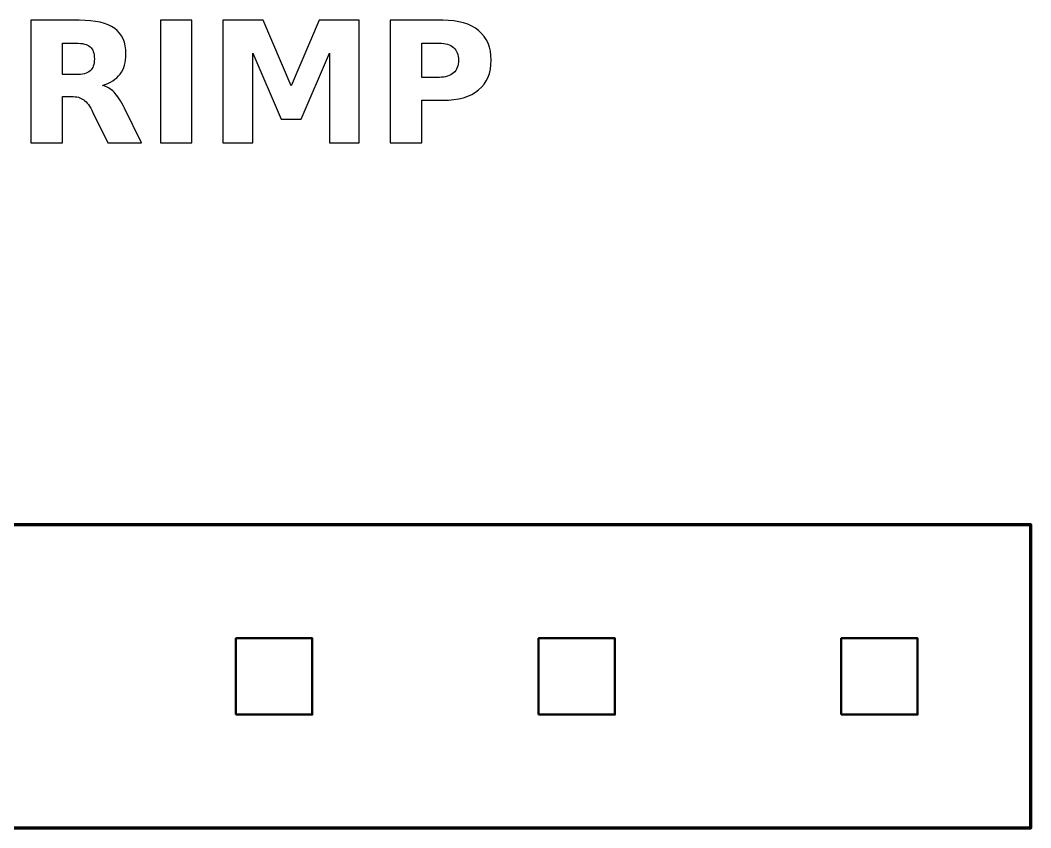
# Model space of a CAD drawing. Header units: centimetres. Extents: x -11.77 to -9.23, y -15.14 to -14.13.
# Drawn here: x -10.078 to -9.23, y -14.977 to -14.3 of the extents above; entities that cross this region are included whole.
import ezdxf

# ---------------------------------------------------------------- set-up
doc = ezdxf.new("R2010")
doc.units = ezdxf.units.CM
doc.header["$MEASUREMENT"] = 0
doc.layers.add('Layer 1', color=7, linetype='Continuous')

msp = doc.modelspace()

# ---------------------------------------------------------------- linework, layer by layer
at = {"layer": 'Layer 1', "color": 7, "lineweight": 100}
msp.add_lwpolyline([(-11.77, -14.977), (-9.23, -14.977), (-9.23, -14.723), (-11.77, -14.723), (-11.77, -14.977)], close=True, dxfattribs=at)
at = {"layer": 'Layer 1', "color": 7, "lineweight": 50}
for points in [[(-9.897, -14.882), (-9.833, -14.882), (-9.833, -14.818), (-9.897, -14.818), (-9.897, -14.882)], [(-9.643, -14.882), (-9.579, -14.882), (-9.579, -14.818), (-9.643, -14.818), (-9.643, -14.882)], [(-9.389, -14.882), (-9.325, -14.882), (-9.325, -14.818), (-9.389, -14.818), (-9.389, -14.882)]]:
    msp.add_lwpolyline(points, close=True, dxfattribs=at)
at = {"layer": 'Layer 1', "color": 250}
for points, knots in [([(-10.04256, -14.36355), (-10.04256, -14.36355), (-10.04256, -14.40247), (-10.04256, -14.40247), (-10.04256, -14.40247), (-10.04256, -14.40247), (-10.06909, -14.40247), (-10.06909, -14.40247), (-10.06909, -14.40247), (-10.06909, -14.40247), (-10.06909, -14.2996), (-10.06909, -14.2996), (-10.06909, -14.2996), (-10.06909, -14.2996), (-10.02857, -14.2996), (-10.02857, -14.2996), (-10.02857, -14.2996), (-10.01502, -14.2996), (-10.00507, -14.30188), (-9.99877, -14.30642), (-9.99877, -14.30642), (-9.99245, -14.31096), (-9.98929, -14.31816), (-9.98929, -14.32799), (-9.98929, -14.32799), (-9.98929, -14.33478), (-9.99094, -14.34038), (-9.99421, -14.34473), (-9.99421, -14.34473), (-9.9975, -14.34911), (-10.00246, -14.35233), (-10.00907, -14.35438), (-10.00907, -14.35438), (-10.00545, -14.35522), (-10.00218, -14.35708), (-9.99931, -14.36), (-9.99931, -14.36), (-9.99644, -14.36291), (-9.99355, -14.36733), (-9.99061, -14.37326), (-9.99061, -14.37326), (-9.99061, -14.37326), (-9.97619, -14.40247), (-9.97619, -14.40247), (-9.97619, -14.40247), (-9.97619, -14.40247), (-10.00446, -14.40247), (-10.00446, -14.40247), (-10.00446, -14.40247), (-10.00446, -14.40247), (-10.017, -14.37691), (-10.017, -14.37691), (-10.017, -14.37691), (-10.01951, -14.37178), (-10.02208, -14.36825), (-10.02469, -14.36637), (-10.02469, -14.36637), (-10.02728, -14.36449), (-10.03073, -14.36355), (-10.03506, -14.36355), (-10.03506, -14.36355), (-10.03506, -14.36355), (-10.04256, -14.36355), (-10.04256, -14.36355)], [0, 0, 0, 0, 0.0625, 0.0625, 0.0625, 0.0625, 0.125, 0.125, 0.125, 0.125, 0.1875, 0.1875, 0.1875, 0.1875, 0.25, 0.25, 0.25, 0.25, 0.3125, 0.3125, 0.3125, 0.3125, 0.375, 0.375, 0.375, 0.375, 0.4375, 0.4375, 0.4375, 0.4375, 0.5, 0.5, 0.5, 0.5, 0.5625, 0.5625, 0.5625, 0.5625, 0.625, 0.625, 0.625, 0.625, 0.6875, 0.6875, 0.6875, 0.6875, 0.75, 0.75, 0.75, 0.75, 0.8125, 0.8125, 0.8125, 0.8125, 0.875, 0.875, 0.875, 0.875, 0.9375, 0.9375, 0.9375, 0.9375, 1, 1, 1, 1]), ([(-9.96044, -14.2996), (-9.96044, -14.2996), (-9.93391, -14.2996), (-9.93391, -14.2996), (-9.93391, -14.2996), (-9.93391, -14.2996), (-9.93391, -14.40247), (-9.93391, -14.40247), (-9.93391, -14.40247), (-9.93391, -14.40247), (-9.96044, -14.40247), (-9.96044, -14.40247), (-9.96044, -14.40247), (-9.96044, -14.40247), (-9.96044, -14.2996), (-9.96044, -14.2996)], [0, 0, 0, 0, 0.25, 0.25, 0.25, 0.25, 0.5, 0.5, 0.5, 0.5, 0.75, 0.75, 0.75, 0.75, 1, 1, 1, 1]), ([(-9.90795, -14.2996), (-9.90795, -14.2996), (-9.8742, -14.2996), (-9.8742, -14.2996), (-9.8742, -14.2996), (-9.8742, -14.2996), (-9.85075, -14.35466), (-9.85075, -14.35466), (-9.85075, -14.35466), (-9.85075, -14.35466), (-9.82719, -14.2996), (-9.82719, -14.2996), (-9.82719, -14.2996), (-9.82719, -14.2996), (-9.79351, -14.2996), (-9.79351, -14.2996), (-9.79351, -14.2996), (-9.79351, -14.2996), (-9.79351, -14.40247), (-9.79351, -14.40247), (-9.79351, -14.40247), (-9.79351, -14.40247), (-9.81858, -14.40247), (-9.81858, -14.40247), (-9.81858, -14.40247), (-9.81858, -14.40247), (-9.81858, -14.32723), (-9.81858, -14.32723), (-9.81858, -14.32723), (-9.81858, -14.32723), (-9.84229, -14.38269), (-9.84229, -14.38269), (-9.84229, -14.38269), (-9.84229, -14.38269), (-9.8591, -14.38269), (-9.8591, -14.38269), (-9.8591, -14.38269), (-9.8591, -14.38269), (-9.88281, -14.32723), (-9.88281, -14.32723), (-9.88281, -14.32723), (-9.88281, -14.32723), (-9.88281, -14.40247), (-9.88281, -14.40247), (-9.88281, -14.40247), (-9.88281, -14.40247), (-9.90795, -14.40247), (-9.90795, -14.40247), (-9.90795, -14.40247), (-9.90795, -14.40247), (-9.90795, -14.2996), (-9.90795, -14.2996)], [0, 0, 0, 0, 0.076923, 0.076923, 0.076923, 0.076923, 0.153846, 0.153846, 0.153846, 0.153846, 0.230769, 0.230769, 0.230769, 0.230769, 0.307692, 0.307692, 0.307692, 0.307692, 0.384615, 0.384615, 0.384615, 0.384615, 0.461538, 0.461538, 0.461538, 0.461538, 0.538462, 0.538462, 0.538462, 0.538462, 0.615385, 0.615385, 0.615385, 0.615385, 0.692308, 0.692308, 0.692308, 0.692308, 0.769231, 0.769231, 0.769231, 0.769231, 0.846154, 0.846154, 0.846154, 0.846154, 0.923077, 0.923077, 0.923077, 0.923077, 1, 1, 1, 1]), ([(-9.76752, -14.2996), (-9.76752, -14.2996), (-9.7235, -14.2996), (-9.7235, -14.2996), (-9.7235, -14.2996), (-9.7104, -14.2996), (-9.70035, -14.30252), (-9.69334, -14.30833), (-9.69334, -14.30833), (-9.68634, -14.31414), (-9.68283, -14.32241), (-9.68283, -14.33316), (-9.68283, -14.33316), (-9.68283, -14.34393), (-9.68634, -14.35223), (-9.69334, -14.35804), (-9.69334, -14.35804), (-9.70035, -14.36385), (-9.7104, -14.36677), (-9.7235, -14.36677), (-9.7235, -14.36677), (-9.7235, -14.36677), (-9.74099, -14.36677), (-9.74099, -14.36677), (-9.74099, -14.36677), (-9.74099, -14.36677), (-9.74099, -14.40247), (-9.74099, -14.40247), (-9.74099, -14.40247), (-9.74099, -14.40247), (-9.76752, -14.40247), (-9.76752, -14.40247), (-9.76752, -14.40247), (-9.76752, -14.40247), (-9.76752, -14.2996), (-9.76752, -14.2996)], [0, 0, 0, 0, 0.111111, 0.111111, 0.111111, 0.111111, 0.222222, 0.222222, 0.222222, 0.222222, 0.333333, 0.333333, 0.333333, 0.333333, 0.444444, 0.444444, 0.444444, 0.444444, 0.555556, 0.555556, 0.555556, 0.555556, 0.666667, 0.666667, 0.666667, 0.666667, 0.777778, 0.777778, 0.777778, 0.777778, 0.888889, 0.888889, 0.888889, 0.888889, 1, 1, 1, 1]), ([(-10.03139, -14.34523), (-10.02584, -14.34523), (-10.02184, -14.34419), (-10.01944, -14.34212), (-10.01944, -14.34212), (-10.01702, -14.34005), (-10.01582, -14.33664), (-10.01582, -14.33191), (-10.01582, -14.33191), (-10.01582, -14.32723), (-10.01702, -14.32387), (-10.01944, -14.32185), (-10.01944, -14.32185), (-10.02184, -14.31983), (-10.02584, -14.31882), (-10.03139, -14.31882), (-10.03139, -14.31882), (-10.03139, -14.31882), (-10.04256, -14.31882), (-10.04256, -14.31882), (-10.04256, -14.31882), (-10.04256, -14.31882), (-10.04256, -14.34523), (-10.04256, -14.34523), (-10.04256, -14.34523), (-10.04256, -14.34523), (-10.03139, -14.34523), (-10.03139, -14.34523)], [0, 0, 0, 0, 0.142857, 0.142857, 0.142857, 0.142857, 0.285714, 0.285714, 0.285714, 0.285714, 0.428571, 0.428571, 0.428571, 0.428571, 0.571429, 0.571429, 0.571429, 0.571429, 0.714286, 0.714286, 0.714286, 0.714286, 0.857143, 0.857143, 0.857143, 0.857143, 1, 1, 1, 1]), ([(-9.74099, -14.31882), (-9.74099, -14.31882), (-9.74099, -14.34755), (-9.74099, -14.34755), (-9.74099, -14.34755), (-9.74099, -14.34755), (-9.72632, -14.34755), (-9.72632, -14.34755), (-9.72632, -14.34755), (-9.72117, -14.34755), (-9.71719, -14.34631), (-9.71439, -14.34379), (-9.71439, -14.34379), (-9.71159, -14.3413), (-9.71018, -14.33775), (-9.71018, -14.33316), (-9.71018, -14.33316), (-9.71018, -14.32855), (-9.71159, -14.32502), (-9.71439, -14.32253), (-9.71439, -14.32253), (-9.71719, -14.32006), (-9.72117, -14.31882), (-9.72632, -14.31882), (-9.72632, -14.31882), (-9.72632, -14.31882), (-9.74099, -14.31882), (-9.74099, -14.31882)], [0, 0, 0, 0, 0.142857, 0.142857, 0.142857, 0.142857, 0.285714, 0.285714, 0.285714, 0.285714, 0.428571, 0.428571, 0.428571, 0.428571, 0.571429, 0.571429, 0.571429, 0.571429, 0.714286, 0.714286, 0.714286, 0.714286, 0.857143, 0.857143, 0.857143, 0.857143, 1, 1, 1, 1])]:
    msp.add_open_spline(points, degree=3, knots=knots, dxfattribs=at)

doc.saveas('drawing.dxf')
